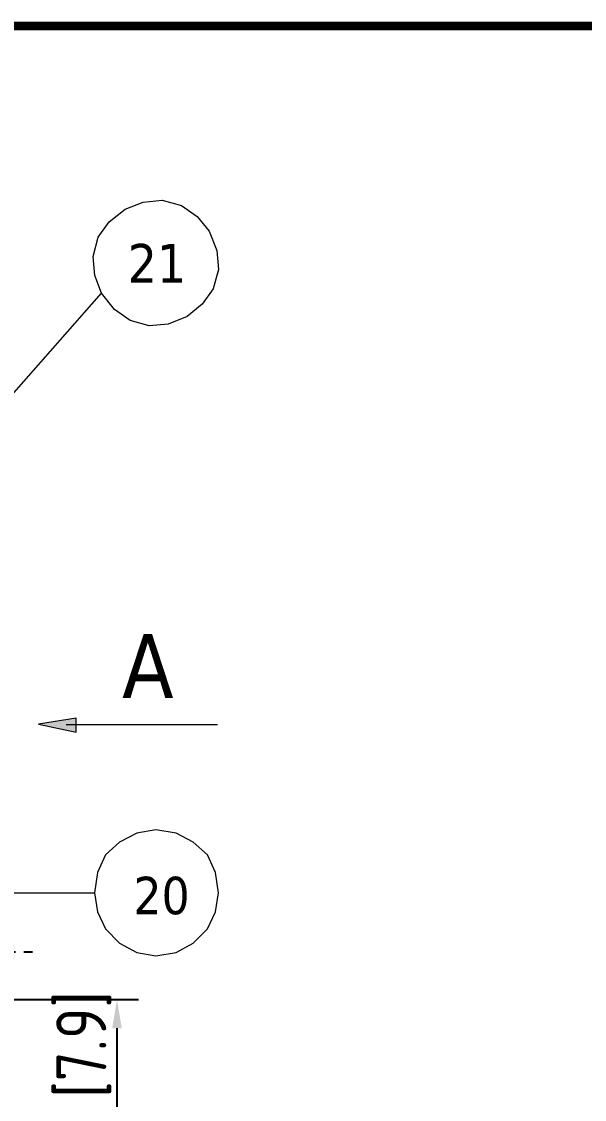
# Model space of a CAD drawing. Header units: millimetres. Extents: x 183355 to 194386, y -190559 to -183233.
# Drawn here: x 186867 to 187419, y -184532 to -183475 of the extents above; entities that cross this region are included whole.
import ezdxf

# ---------------------------------------------------------------- set-up
doc = ezdxf.new("R2010")
doc.units = ezdxf.units.MM
doc.header["$LTSCALE"] = 13
doc.linetypes.add('CENTER', pattern=[50.8, 31.75, -6.35, 6.35, -6.35])
doc.layers.add('1', color=4, linetype='Continuous')
doc.layers.add('3中心线层', color=1, linetype='CENTER')
doc.layers.add('2细实线', color=3, linetype='Continuous', lineweight=20)
doc.layers.add('铁心', color=3, linetype='Continuous', lineweight=0)
doc.styles.get("Standard").update_dxf_attribs({"font": 'gbenor.shx', "bigfont": 'gbcbig.shx'})
doc.styles.add('Tahoma$001', font='tahoma.ttf', dxfattribs={"height": 2.159784})
doc.styles.add('Tahoma_txtstyle_38.05_0_0', font='tahoma.ttf')
doc.dimstyles.new('英寸 1-10', dxfattribs={"dimscale": 14, "dimtxt": 3.5, "dimasz": 2, "dimexe": 1.5, "dimexo": 0.5, "dimgap": 0.5, "dimtad": 1, "dimtoh": 1, "dimdec": 1, "dimdsep": 46, "dimtxsty": 'Standard', "dimcen": 2.5, "dimclrd": 3, "dimclre": 3, "dimclrt": 3, "dimadec": 0, "dimazin": 2, "dimtfac": 1, "dimtdec": 1, "dimtmove": 0, "dimatfit": 2, "dimfxl": 1, "dimarcsym": 0})

# ---------------------------------------------------------------- blocks, each defined once
blk = doc.blocks.new('*D220')
at = {"layer": '2细实线', "color": 3, "linetype": 'ByBlock', "lineweight": -2}
for p, q in [((186577.2, -184434), (186981.4, -184434)), ((186960.4, -184462), (186960.4, -184606)), ((186949.6, -184634), (186981.4, -184634))]:
    blk.add_line(p, q, dxfattribs=at)
at = {"layer": '2细实线', "color": 3, "linetype": 'ByBlock'}
for points in [[(186955.7, -184462), (186965.1, -184462), (186960.4, -184434)], [(186955.7, -184606), (186965.1, -184606), (186960.4, -184634)]]:
    blk.add_solid(points, dxfattribs=at)
at = {"layer": 'Defpoints', "color": 0, "linetype": 'ByBlock'}
for p in [(186570.2, -184434), (186942.6, -184634), (186960.4, -184634)]:
    blk.add_point(p, dxfattribs=at)
at = {"layer": '2细实线', "color": 3, "linetype": 'ByBlock', "insert": (186927.9, -184534), "char_height": 49, "attachment_point": 5, "rotation": 90}
blk.add_mtext('200 [7.9]', dxfattribs=at)

msp = doc.modelspace()

# ---------------------------------------------------------------- hatches: boundary and pattern name
at = {"layer": '铁心'}
for points in [[(186920.518, -184158.137), (186920.518, -184171.991), (186883.472, -184164.16)], [(186920.518, -184171.991), (186883.472, -184164.16), (186920.518, -184158.137)]]:
    msp.add_hatch(color=256, dxfattribs=at).paths.add_polyline_path(points)

# ---------------------------------------------------------------- linework, layer by layer
at = {"layer": '1', "const_width": 8.634}
msp.add_lwpolyline([(183995.863, -190287.936), (193468.183, -190287.936), (193468.183, -183479.706), (183995.863, -183479.706), (183995.863, -190287.936)], dxfattribs=at)
at = {"layer": '3中心线层', "ltscale": 0.1}
msp.add_line((186819.715, -184386.973), (186884.715, -184386.973), dxfattribs=at)
at = {"layer": '铁心'}
for p, q in [((186998.479, -184267.712), (186979.805, -184270.723)), ((187018.357, -184270.723), (186998.479, -184267.712)), ((186962.939, -184279.759), (186949.084, -184292.108)), ((186979.805, -184270.723), (186962.939, -184279.759)), ((187035.224, -184279.759), (187018.357, -184270.723)), ((187049.078, -184292.108), (187035.224, -184279.759)), ((186949.084, -184292.108), (186941.253, -184309.276)), ((187056.909, -184309.276), (187049.078, -184292.108)), ((186941.253, -184309.276), (186938.241, -184329.154)), ((187059.921, -184329.154), (187056.909, -184309.276)), ((186938.241, -184329.154), (186941.253, -184347.828)), ((187056.909, -184347.828), (187059.921, -184329.154)), ((186941.253, -184347.828), (186949.084, -184364.694)), ((187049.078, -184364.694), (187056.909, -184347.828)), ((186949.084, -184364.694), (186962.939, -184378.549)), ((187035.224, -184378.549), (187049.078, -184364.694)), ((186962.939, -184378.549), (186979.805, -184387.885)), ((187018.357, -184387.885), (187035.224, -184378.549)), ((186979.805, -184387.885), (186998.479, -184390.897)), ((186998.479, -184390.897), (187018.357, -184387.885))]:
    msp.add_line(p, q, dxfattribs=at)
for points in [[(186507.257, -184239.375), (186945.274, -183741.726), (186938.697, -183724.309), (186937.045, -183705.787), (186941.966, -183686.6), (186952.808, -183671.646), (186968.517, -183659.099), (186986.195, -183652.37), (187004.566, -183650.458), (187023.643, -183655.79), (187038.858, -183666.481), (187050.652, -183680.886), (187058.134, -183699.868), (187059.785, -183718.391), (187054.714, -183737.316), (187044.023, -183752.531), (187029.357, -183764.477), (187010.636, -183771.807), (186992.113, -183773.459), (186973.188, -183768.388), (186957.973, -183757.696), (186945.274, -183741.726)], [(186910.518, -184164.171), (187059.02, -184164.171), (187059.02, -184164.171)], [(186532.34, -184329.154), (186938.241, -184329.154), (186938.241, -184329.154)]]:
    msp.add_lwpolyline(points, dxfattribs=at)
msp.add_lwpolyline([(186920.518, -184158.137), (186883.472, -184164.16), (186920.518, -184171.991)], close=True, dxfattribs=at)

# ---------------------------------------------------------------- texts
for s, height, style, p in [('21', 38.0523, 'Tahoma_txtstyle_38.05_0_0', (186971.025, -183731.329)), ('A', 62.49, 'Tahoma$001', (186965.46, -184138.202)), ('20', 36.6818, 'Tahoma$001', (186976.592, -184350.237))]:
    msp.add_text(s, height=height, dxfattribs=dict(at, style=style)).set_placement(p)

# ---------------------------------------------------------------- dimensions: what is measured, and where the dimension line sits
at = {"layer": '2细实线', "linetype": 'ByBlock'}
dim = msp.add_linear_dim(base=(186960.415, -184633.97), p1=(186570.215, -184433.97), p2=(186942.555, -184633.97), angle=90, dimstyle='英寸 1-10', dxfattribs=at)
dim.commit()
dim.dimension.update_dxf_attribs({"geometry": '*D220', "text_midpoint": (186960.415, -184533.97), "dimtype": 160})

doc.saveas('drawing.dxf')
